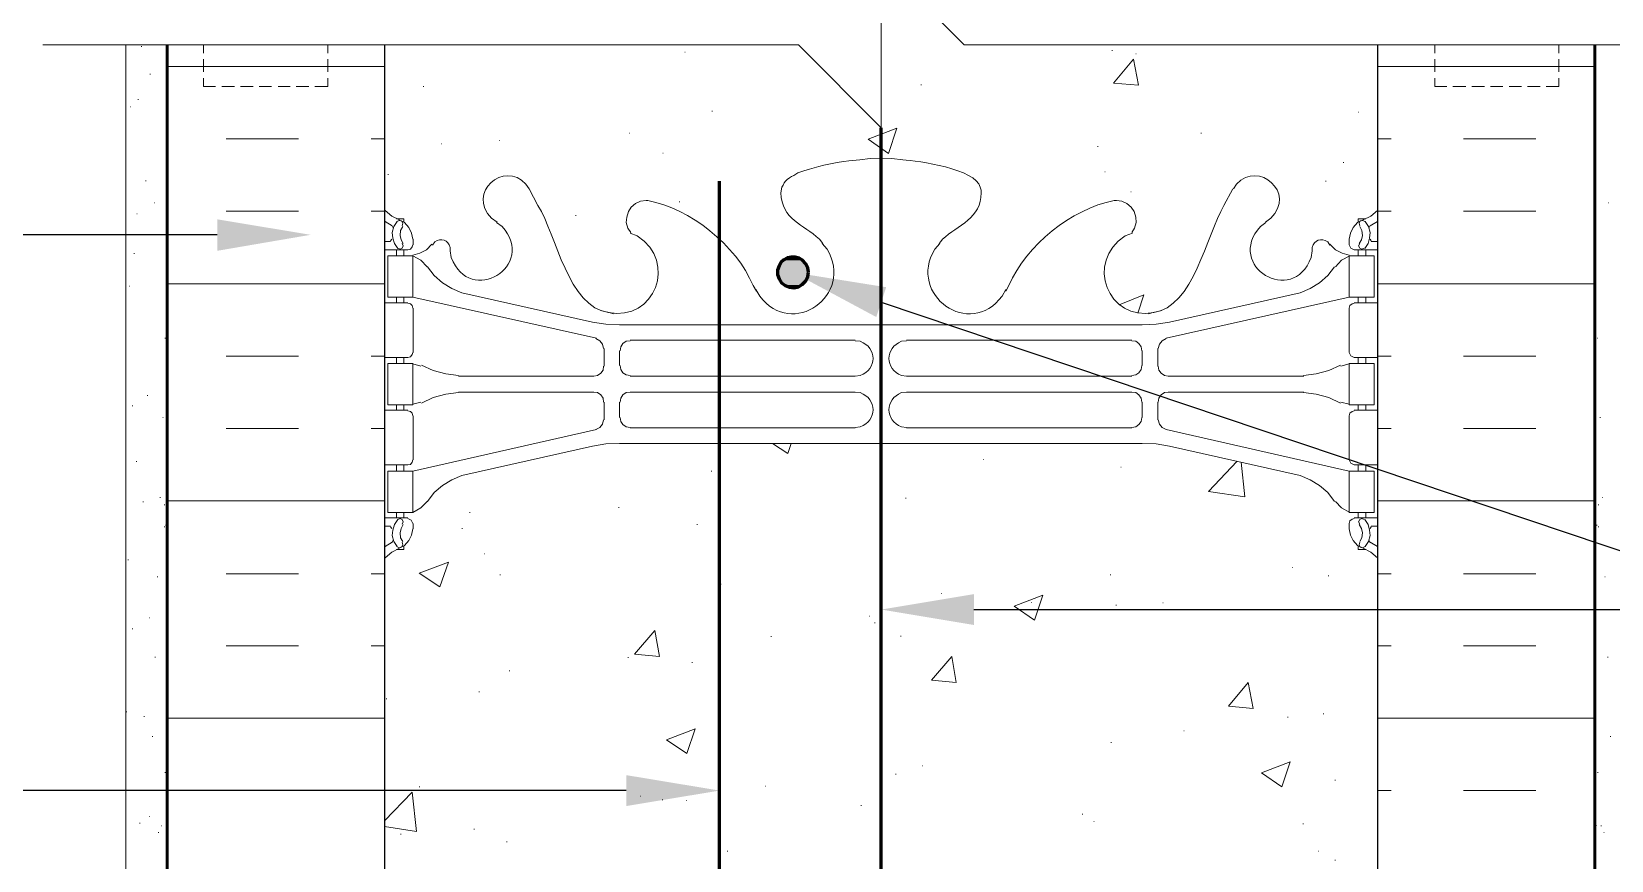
# Model space of a CAD drawing. Header units: millimetres. Extents: x 14 to 201, y 16 to 268.
# Drawn here: x 80 to 140.6, y 202.6 to 234.4 of the extents above; entities that cross this region are included whole.
import ezdxf

# ---------------------------------------------------------------- set-up
doc = ezdxf.new("R2010")
doc.units = ezdxf.units.MM
doc.header["$MEASUREMENT"] = 0
doc.layers.get('0').update_dxf_attribs({"linetype": 'CONTINUOUS'})

msp = doc.modelspace()

# ---------------------------------------------------------------- hatches: boundary and pattern name
at = {"true_color": 0x000007}
for points in [[(87.164, 227.224), (90.742, 226.631), (87.164, 226.018)], [(108.691, 225.404), (109.834, 225.298), (108.67, 225.298)], [(108.733, 225.51), (109.813, 225.404), (108.691, 225.404)], [(108.691, 225.404), (109.813, 225.404), (109.834, 225.298)], [(108.818, 225.594), (109.749, 225.51), (108.733, 225.51)], [(108.733, 225.51), (109.749, 225.51), (109.813, 225.404)], [(108.881, 225.658), (109.686, 225.594), (108.818, 225.594)], [(108.818, 225.594), (109.686, 225.594), (109.749, 225.51)], [(108.987, 225.721), (109.601, 225.658), (108.881, 225.658)], [(108.881, 225.658), (109.601, 225.658), (109.686, 225.594)], [(109.093, 225.764), (109.516, 225.721), (108.987, 225.721)], [(108.987, 225.721), (109.516, 225.721), (109.601, 225.658)], [(109.199, 225.785), (109.41, 225.764), (109.093, 225.764)], [(109.093, 225.764), (109.41, 225.764), (109.516, 225.721)], [(109.199, 225.785), (109.305, 225.785), (109.41, 225.764)], [(108.67, 225.298), (109.834, 225.192), (108.648, 225.192)], [(108.648, 225.192), (109.834, 225.086), (108.67, 225.086)], [(108.648, 225.192), (109.834, 225.192), (109.834, 225.086)], [(108.67, 225.298), (109.834, 225.298), (109.834, 225.192)], [(108.67, 225.086), (109.813, 224.98), (108.691, 224.98)], [(108.67, 225.086), (109.834, 225.086), (109.813, 224.98)], [(108.691, 224.98), (109.749, 224.875), (108.733, 224.875)], [(108.691, 224.98), (109.813, 224.98), (109.749, 224.875)], [(108.733, 224.875), (109.686, 224.79), (108.818, 224.79)], [(108.733, 224.875), (109.749, 224.875), (109.686, 224.79)], [(108.818, 224.79), (109.601, 224.705), (108.881, 224.705)], [(108.818, 224.79), (109.686, 224.79), (109.601, 224.705)], [(112.437, 223.478), (109.241, 225.192), (112.818, 224.621)], [(108.881, 224.705), (109.516, 224.663), (108.987, 224.663)], [(108.881, 224.705), (109.601, 224.705), (109.516, 224.663)], [(108.987, 224.663), (109.41, 224.621), (109.093, 224.621)], [(108.987, 224.663), (109.516, 224.663), (109.41, 224.621)], [(109.093, 224.621), (109.305, 224.599), (109.199, 224.599)], [(109.093, 224.621), (109.41, 224.621), (109.305, 224.599)], [(116.184, 211.667), (112.628, 212.259), (116.184, 212.852)], [(102.849, 205.909), (106.426, 205.317), (102.849, 204.724)]]:
    msp.add_hatch(color=0, dxfattribs=at).paths.add_polyline_path(points)

# ---------------------------------------------------------------- linework, layer by layer
at = {"color": 0, "linetype": 'Continuous', "lineweight": 15, "true_color": 0x000007}
for p, q in [((112.628, 237.088), (115.803, 233.913)), ((112.628, 237.088), (112.628, 230.738)), ((80.476, 233.913), (109.453, 233.913)), ((83.651, 233.913), (83.651, 175.175)), ((86.635, 233.595), (86.635, 233.913)), ((91.398, 233.913), (91.398, 233.595)), ((112.628, 230.738), (109.453, 233.913)), ((115.803, 233.913), (144.759, 233.913)), ((133.858, 233.595), (133.858, 233.913)), ((138.62, 233.913), (138.62, 233.595)), ((86.635, 232.876), (86.635, 233.362)), ((91.398, 233.362), (91.398, 232.876)), ((133.858, 232.876), (133.858, 233.362)), ((138.62, 233.362), (138.62, 232.876)), ((87.82, 232.325), (87.334, 232.325)), ((88.54, 232.325), (88.053, 232.325)), ((89.239, 232.325), (88.773, 232.325)), ((89.958, 232.325), (89.493, 232.325)), ((90.678, 232.325), (90.191, 232.325)), ((135.043, 232.325), (134.556, 232.325)), ((135.763, 232.325), (135.276, 232.325)), ((136.461, 232.325), (135.996, 232.325)), ((137.181, 232.325), (136.715, 232.325)), ((137.901, 232.325), (137.414, 232.325)), ((99.124, 228.388), (98.997, 228.579)), ((126.259, 228.579), (126.132, 228.388)), ((99.124, 228.388), (99.462, 227.753)), ((103.611, 227.944), (103.674, 227.944)), ((121.645, 227.944), (121.56, 227.944)), ((126.111, 228.388), (125.772, 227.753)), ((97.684, 227.266), (97.896, 227.118)), ((127.36, 227.118), (127.571, 227.266)), ((93.599, 227.139), (93.874, 226.97)), ((93.895, 226.907), (93.853, 226.991)), ((98.086, 226.949), (97.875, 227.097)), ((103.272, 226.589), (102.997, 226.695)), ((122.259, 226.695), (121.984, 226.589)), ((127.381, 227.097), (127.169, 226.949)), ((131.381, 226.991), (131.339, 226.907)), ((131.381, 226.97), (131.657, 227.139)), ((93.578, 226.378), (93.811, 226.378)), ((93.578, 226.06), (94.467, 226.06)), ((93.811, 226.399), (93.853, 226.462)), ((94.043, 226.06), (94.043, 225.827)), ((94.319, 226.06), (94.319, 225.827)), ((94.679, 226.462), (94.679, 226.25)), ((95.504, 226.356), (95.419, 226.229)), ((96.097, 225.996), (96.097, 226.145)), ((96.097, 226.018), (96.139, 225.764)), ((110.384, 226.293), (110.257, 226.462)), ((110.554, 226.081), (110.363, 226.293)), ((114.872, 226.293), (114.681, 226.081)), ((129.117, 225.764), (129.159, 226.018)), ((129.159, 226.145), (129.159, 225.996)), ((129.836, 226.229), (129.752, 226.356)), ((130.577, 226.462), (130.577, 226.25)), ((131.678, 226.06), (130.768, 226.06)), ((130.916, 226.06), (130.916, 225.827)), ((131.212, 226.06), (131.212, 225.827)), ((131.381, 226.462), (131.424, 226.399)), ((131.678, 226.378), (131.424, 226.378)), ((94.043, 224.24), (94.043, 224.028)), ((94.319, 224.24), (94.319, 224.028)), ((101.706, 222.673), (94.657, 224.24)), ((101.558, 223.287), (96.541, 224.409)), ((107.717, 224.684), (107.844, 224.473)), ((107.823, 224.536), (107.971, 224.282)), ((117.263, 224.282), (117.412, 224.536)), ((117.517, 224.684), (117.412, 224.473)), ((123.55, 222.673), (130.577, 224.24)), ((123.677, 223.287), (128.693, 224.409)), ((130.916, 224.24), (130.916, 224.028)), ((131.212, 224.24), (131.212, 224.028)), ((93.578, 224.028), (94.467, 224.028)), ((94.679, 223.816), (94.679, 222.123)), ((101.875, 223.732), (102.172, 223.647)), ((102.193, 223.647), (102.362, 223.605)), ((123.063, 223.647), (122.873, 223.605)), ((123.084, 223.647), (123.381, 223.732)), ((130.577, 223.816), (130.577, 222.123)), ((131.678, 224.028), (130.768, 224.028)), ((102.595, 223.181), (109.453, 223.181)), ((112.628, 223.181), (102.595, 223.181)), ((112.628, 223.181), (122.64, 223.181)), ((122.64, 223.181), (115.803, 223.181)), ((102.997, 222.589), (111.633, 222.589)), ((111.823, 222.546), (111.633, 222.567)), ((113.601, 222.567), (113.411, 222.546)), ((122.237, 222.589), (113.601, 222.589)), ((93.578, 221.932), (94.467, 221.932)), ((94.043, 221.932), (94.043, 221.7)), ((94.319, 221.932), (94.319, 221.7)), ((102.002, 221.594), (102.002, 222.271)), ((123.232, 221.594), (123.232, 222.271)), ((131.678, 221.932), (130.768, 221.932)), ((130.916, 221.932), (130.916, 221.7)), ((131.212, 221.932), (131.212, 221.7)), ((94.975, 221.594), (94.657, 221.679)), ((101.6, 221.213), (96.414, 221.213)), ((102.997, 221.213), (111.633, 221.213)), ((111.633, 221.213), (111.823, 221.234)), ((113.411, 221.234), (113.601, 221.213)), ((122.237, 221.213), (113.601, 221.213)), ((123.634, 221.213), (128.841, 221.213)), ((130.577, 221.679), (130.26, 221.594)), ((101.6, 220.599), (96.414, 220.599)), ((102.997, 220.599), (111.633, 220.599)), ((111.823, 220.578), (111.633, 220.599)), ((113.601, 220.599), (113.411, 220.578)), ((122.237, 220.599), (113.601, 220.599)), ((123.634, 220.599), (128.841, 220.599)), ((94.043, 219.901), (94.043, 220.112)), ((94.319, 219.901), (94.319, 220.112)), ((94.657, 220.133), (94.975, 220.218)), ((102.002, 220.218), (102.002, 219.541)), ((102.595, 220.218), (102.595, 219.625)), ((102.595, 220.197), (102.595, 219.646)), ((122.64, 220.218), (122.64, 219.625)), ((122.64, 220.197), (122.64, 219.646)), ((123.232, 220.218), (123.232, 219.541)), ((130.26, 220.218), (130.577, 220.133)), ((130.916, 219.901), (130.916, 220.112)), ((131.212, 219.901), (131.212, 220.112)), ((93.578, 219.901), (94.467, 219.901)), ((94.679, 217.996), (94.679, 219.689)), ((130.577, 217.996), (130.577, 219.689)), ((131.678, 219.901), (130.768, 219.901)), ((101.706, 219.16), (94.657, 217.572)), ((102.997, 219.223), (111.633, 219.223)), ((111.633, 219.244), (111.823, 219.265)), ((113.411, 219.265), (113.601, 219.244)), ((122.237, 219.223), (113.601, 219.223)), ((123.55, 219.16), (130.577, 217.572)), ((101.558, 218.525), (96.541, 217.403)), ((102.595, 218.63), (109.453, 218.63)), ((112.628, 218.63), (102.595, 218.63)), ((112.628, 218.63), (122.64, 218.63)), ((122.64, 218.63), (115.803, 218.63)), ((123.677, 218.525), (128.693, 217.403)), ((93.578, 217.805), (94.467, 217.805)), ((94.043, 217.572), (94.043, 217.805)), ((94.319, 217.572), (94.319, 217.805)), ((131.678, 217.805), (130.768, 217.805)), ((130.916, 217.572), (130.916, 217.805)), ((131.212, 217.572), (131.212, 217.805)), ((93.578, 215.773), (94.467, 215.773)), ((94.043, 215.773), (94.043, 215.985)), ((94.319, 215.773), (94.319, 215.985)), ((131.678, 215.773), (130.768, 215.773)), ((130.916, 215.773), (130.916, 215.985)), ((131.212, 215.773), (131.212, 215.985)), ((93.578, 215.455), (93.811, 215.455)), ((93.853, 215.371), (93.811, 215.434)), ((94.679, 215.35), (94.679, 215.561)), ((130.577, 215.35), (130.577, 215.561)), ((131.424, 215.434), (131.381, 215.371)), ((131.678, 215.455), (131.424, 215.455)), ((93.874, 214.842), (93.599, 214.672)), ((93.853, 214.82), (93.895, 214.905)), ((131.339, 214.905), (131.381, 214.82)), ((131.657, 214.672), (131.381, 214.842))]:
    msp.add_line(p, q, dxfattribs=at)
at = {"color": 0, "linetype": 'Continuous', "lineweight": 53, "true_color": 0x000007}
for p, q in [((85.238, 176.763), (85.238, 233.913)), ((139.996, 176.763), (139.996, 233.913))]:
    msp.add_line(p, q, dxfattribs=at)
at = {"color": 0, "linetype": 'Continuous', "lineweight": 25, "true_color": 0x000007}
for p, q in [((93.578, 233.913), (93.578, 176.763)), ((131.678, 176.763), (131.678, 233.913)), ((87.164, 226.631), (70.781, 226.631)), ((116.184, 212.259), (157.374, 212.259)), ((102.849, 205.317), (67.162, 205.317))]:
    msp.add_line(p, q, dxfattribs=at)
at = {"color": 0, "linetype": 'Continuous', "lineweight": 15, "true_color": 0x656565}
for p, q in [((84.243, 233.849), (84.265, 233.849)), ((105.093, 233.638), (105.114, 233.638)), ((121.476, 233.701), (121.497, 233.701)), ((121.539, 232.452), (122.301, 233.362)), ((122.491, 232.368), (122.301, 233.362)), ((122.386, 233.574), (122.407, 233.574)), ((84.582, 232.791), (84.603, 232.791)), ((85.238, 233.087), (93.578, 233.087)), ((139.996, 233.087), (131.678, 233.087)), ((95.06, 232.325), (95.081, 232.325)), ((114.152, 232.389), (114.173, 232.389)), ((121.539, 232.452), (122.491, 232.368)), ((83.82, 231.542), (83.841, 231.542)), ((84.116, 231.817), (84.138, 231.817)), ((106.13, 231.373), (106.151, 231.373)), ((130.916, 231.33), (130.937, 231.33)), ((87.503, 230.314), (90.276, 230.314)), ((93.07, 230.314), (93.578, 230.314)), ((97.981, 230.251), (98.002, 230.251)), ((102.955, 230.526), (102.976, 230.526)), ((112.12, 230.293), (113.221, 230.717)), ((112.12, 230.293), (112.903, 229.743)), ((112.903, 229.743), (113.221, 230.717)), ((124.883, 230.526), (124.905, 230.526)), ((132.186, 230.314), (131.678, 230.314)), ((137.732, 230.314), (134.959, 230.314)), ((95.758, 230.124), (95.779, 230.124)), ((104.246, 229.764), (104.267, 229.764)), ((120.925, 230.018), (120.946, 230.018)), ((121.2, 229.044), (121.222, 229.044)), ((130.344, 229.404), (130.366, 229.404)), ((84.413, 228.706), (84.434, 228.706)), ((93.705, 228.939), (93.726, 228.939)), ((129.667, 228.685), (129.688, 228.685)), ((84.751, 227.859), (84.773, 227.859)), ((104.881, 227.901), (104.902, 227.901)), ((122.195, 228.282), (122.216, 228.282)), ((140.504, 227.859), (140.525, 227.859)), ((84.074, 227.436), (84.095, 227.436)), ((87.503, 227.542), (90.276, 227.542)), ((93.07, 227.542), (93.578, 227.542)), ((100.902, 227.372), (100.923, 227.372)), ((132.186, 227.542), (131.678, 227.542)), ((137.732, 227.542), (134.959, 227.542)), ((83.968, 225.912), (83.989, 225.912)), ((83.778, 224.663), (83.799, 224.663)), ((85.238, 224.748), (93.578, 224.748)), ((121.751, 223.943), (122.703, 224.324)), ((122.47, 223.626), (122.703, 224.324)), ((139.996, 224.748), (131.678, 224.748)), ((85.154, 222.673), (85.175, 222.673)), ((140.081, 222.673), (140.102, 222.673)), ((87.503, 221.975), (90.276, 221.975)), ((93.07, 221.975), (93.578, 221.975)), ((132.186, 221.975), (131.678, 221.975)), ((137.732, 221.975), (134.959, 221.975)), ((83.905, 220.07), (83.926, 220.07)), ((84.476, 220.472), (84.497, 220.472)), ((85.069, 219.625), (85.09, 219.625)), ((140.187, 219.625), (140.208, 219.625)), ((87.503, 219.202), (90.276, 219.202)), ((93.07, 219.202), (93.578, 219.202)), ((132.186, 219.202), (131.678, 219.202)), ((137.732, 219.202), (134.959, 219.202)), ((108.458, 218.63), (109.051, 218.249)), ((109.051, 218.249), (109.178, 218.63)), ((84.053, 217.932), (84.074, 217.932)), ((106.109, 217.572), (106.13, 217.572)), ((116.544, 218.017), (116.565, 218.017)), ((121.814, 217.72), (121.835, 217.72)), ((125.18, 216.789), (126.28, 217.953)), ((126.577, 216.577), (126.429, 217.911)), ((112.564, 217.487), (112.586, 217.487)), ((84.307, 216.387), (84.328, 216.387)), ((84.963, 216.556), (84.984, 216.556)), ((85.238, 216.429), (93.578, 216.429)), ((113.559, 216.535), (113.58, 216.535)), ((125.18, 216.789), (126.577, 216.577)), ((139.996, 216.429), (131.678, 216.429)), ((140.271, 216.556), (140.293, 216.556)), ((85.132, 216.281), (85.154, 216.281)), ((96.838, 215.985), (96.859, 215.985)), ((102.553, 216.175), (102.574, 216.175)), ((140.123, 216.281), (140.144, 216.281)), ((85.132, 215.434), (85.154, 215.434)), ((85.175, 215.498), (85.196, 215.498)), ((96.541, 215.371), (96.562, 215.371)), ((105.558, 215.519), (105.579, 215.519)), ((140.06, 215.498), (140.081, 215.498)), ((140.123, 215.434), (140.144, 215.434)), ((83.735, 214.164), (83.757, 214.164)), ((94.911, 213.656), (96.033, 214.08)), ((95.694, 213.127), (96.033, 214.08)), ((97.409, 214.397), (97.43, 214.397)), ((84.857, 213.508), (84.878, 213.508)), ((87.503, 213.635), (90.276, 213.635)), ((93.07, 213.635), (93.578, 213.635)), ((94.911, 213.656), (95.694, 213.127)), ((98.002, 213.593), (98.023, 213.593)), ((121.412, 213.593), (121.433, 213.593)), ((128.397, 213.868), (128.418, 213.868)), ((129.773, 213.55), (129.794, 213.55)), ((132.186, 213.635), (131.678, 213.635)), ((137.732, 213.635), (134.959, 213.635)), ((140.377, 213.508), (140.398, 213.508)), ((106.468, 213.233), (106.49, 213.233)), ((114.935, 212.873), (114.956, 212.873)), ((117.729, 212.386), (118.83, 212.81)), ((118.512, 211.857), (118.83, 212.81)), ((83.651, 212.344), (83.672, 212.344)), ((117.729, 212.386), (118.512, 211.857)), ((118.385, 212.534), (118.406, 212.534)), ((121.624, 212.429), (121.645, 212.429)), ((123.423, 212.513), (123.444, 212.513)), ((83.905, 211.519), (83.926, 211.519)), ((84.561, 211.942), (84.582, 211.942)), ((112.162, 212.005), (112.183, 212.005)), ((112.374, 211.751), (112.395, 211.751)), ((87.503, 210.862), (90.276, 210.862)), ((93.07, 210.862), (93.578, 210.862)), ((103.166, 210.545), (103.949, 211.455)), ((104.119, 210.46), (103.949, 211.455)), ((108.395, 211.222), (108.416, 211.222)), ((113.369, 211.243), (113.39, 211.243)), ((132.186, 210.862), (131.678, 210.862)), ((137.732, 210.862), (134.959, 210.862)), ((84.773, 210.439), (84.794, 210.439)), ((102.912, 210.418), (102.934, 210.418)), ((103.166, 210.545), (104.119, 210.46)), ((114.554, 209.55), (115.337, 210.46)), ((115.506, 209.465), (115.337, 210.46)), ((140.483, 210.439), (140.504, 210.439)), ((98.362, 209.91), (98.383, 209.91)), ((105.368, 210.227), (105.389, 210.227)), ((97.197, 209.105), (97.219, 209.105)), ((114.554, 209.55), (115.506, 209.465)), ((125.942, 208.555), (126.704, 209.465)), ((126.894, 208.471), (126.704, 209.465)), ((93.641, 208.83), (93.663, 208.83)), ((125.942, 208.555), (126.894, 208.471)), ((83.672, 208.343), (83.693, 208.343)), ((84.349, 208.153), (84.37, 208.153)), ((85.238, 208.089), (93.578, 208.089)), ((128.207, 208.132), (128.228, 208.132)), ((129.582, 208.259), (129.604, 208.259)), ((139.996, 208.089), (131.678, 208.089)), ((84.667, 207.391), (84.688, 207.391)), ((104.394, 207.264), (105.495, 207.687)), ((104.394, 207.264), (105.177, 206.735)), ((105.177, 206.735), (105.495, 207.687)), ((124.227, 207.603), (124.248, 207.603)), ((140.589, 207.391), (140.61, 207.391)), ((121.433, 207.158), (121.454, 207.158)), ((85.154, 206.015), (85.175, 206.015)), ((114.194, 206.269), (114.215, 206.269)), ((127.212, 205.994), (128.312, 206.417)), ((127.995, 205.465), (128.312, 206.417)), ((140.102, 206.015), (140.123, 206.015)), ((94.911, 205.465), (94.933, 205.465)), ((108.183, 205.486), (108.204, 205.486)), ((113.178, 205.952), (113.199, 205.952)), ((127.212, 205.994), (127.995, 205.465)), ((130.027, 205.719), (130.048, 205.719)), ((87.503, 205.317), (90.276, 205.317)), ((93.07, 205.317), (93.578, 205.317)), ((93.578, 204.153), (94.636, 205.253)), ((94.806, 203.75), (94.636, 205.253)), ((103.378, 205.105), (103.399, 205.105)), ((104.225, 204.957), (104.246, 204.957)), ((105.156, 204.936), (105.177, 204.936)), ((132.186, 205.317), (131.678, 205.317)), ((137.732, 205.317), (134.959, 205.317)), ((84.561, 204.322), (84.582, 204.322)), ((111.845, 204.745), (111.866, 204.745)), ((120.333, 204.406), (120.354, 204.406)), ((84.18, 204.068), (84.201, 204.068)), ((84.9, 203.708), (84.921, 203.708)), ((85.005, 203.962), (85.027, 203.962)), ((85.196, 203.983), (85.217, 203.983)), ((93.578, 203.941), (94.806, 203.75)), ((94.192, 203.644), (94.213, 203.644)), ((97.007, 203.835), (97.028, 203.835)), ((120.777, 204.131), (120.798, 204.131)), ((128.799, 204.047), (128.82, 204.047)), ((140.039, 203.983), (140.06, 203.983)), ((140.229, 203.962), (140.25, 203.962)), ((140.335, 203.708), (140.356, 203.708)), ((98.256, 203.348), (98.277, 203.348)), ((106.722, 202.988), (106.744, 202.988)), ((129.392, 202.988), (129.413, 202.988)), ((130.027, 202.65), (130.048, 202.65))]:
    msp.add_line(p, q, dxfattribs=at)
at = {"color": 0, "linetype": 'Continuous', "lineweight": 60, "true_color": 0x000007}
for p, q in [((112.628, 175.239), (112.628, 230.738)), ((106.426, 92.054), (106.426, 228.685))]:
    msp.add_line(p, q, dxfattribs=at)
at = {"color": 0, "linetype": 'Continuous', "lineweight": 15, "true_color": 0x000007}
for points in [[(87.101, 232.325), (86.635, 232.325), (86.635, 232.643)], [(91.398, 232.643), (91.398, 232.325), (90.911, 232.325)], [(134.324, 232.325), (133.858, 232.325), (133.858, 232.643)], [(138.62, 232.643), (138.62, 232.325), (138.134, 232.325)], [(109.432, 229.002), (109.665, 229.087), (109.876, 229.15)], [(111.379, 229.468), (111.802, 229.51), (112.205, 229.553), (112.628, 229.574)], [(113.453, 229.51), (113.03, 229.553), (112.628, 229.574)], [(108.776, 228.24), (108.818, 228.452), (108.86, 228.537)], [(116.459, 228.24), (116.459, 228.346), (116.417, 228.452)], [(103.611, 227.944), (103.399, 227.923), (103.209, 227.838), (103.039, 227.69), (102.934, 227.52), (102.87, 227.309), (102.849, 227.097), (102.912, 226.885), (103.018, 226.716)], [(122.237, 226.716), (122.343, 226.885), (122.407, 227.097), (122.386, 227.309), (122.322, 227.52), (122.216, 227.69), (122.047, 227.838), (121.857, 227.923), (121.645, 227.944)], [(93.599, 227.563), (93.853, 227.351), (94.149, 227.203)], [(94.043, 227.245), (94.319, 227.245), (94.319, 227.118)], [(131.212, 227.245), (130.916, 227.245), (130.916, 227.118)], [(131.106, 227.203), (131.403, 227.351), (131.657, 227.563)], [(94.065, 227.139), (93.938, 226.949), (93.874, 226.716), (93.895, 226.504), (93.959, 226.293), (94.086, 226.102)], [(94.255, 226.97), (94.276, 227.076), (94.234, 227.161), (94.149, 227.182), (94.043, 227.139)], [(94.657, 226.462), (94.615, 226.695), (94.509, 226.907), (94.34, 227.097), (94.128, 227.203)], [(94.276, 226.949), (94.192, 226.801), (94.171, 226.61), (94.213, 226.441), (94.298, 226.293)], [(131.106, 227.203), (130.895, 227.097), (130.725, 226.907), (130.62, 226.695), (130.577, 226.462)], [(131.191, 227.139), (131.085, 227.182), (131.001, 227.161), (130.958, 227.076), (130.979, 226.97)], [(130.958, 226.293), (131.043, 226.441), (131.085, 226.61), (131.064, 226.801), (130.979, 226.949)], [(131.17, 226.102), (131.297, 226.293), (131.36, 226.504), (131.381, 226.716), (131.318, 226.949), (131.191, 227.139)], [(94.086, 226.123), (94.171, 226.081), (94.255, 226.123), (94.298, 226.208), (94.255, 226.293)], [(94.467, 226.06), (94.573, 226.081), (94.636, 226.166), (94.657, 226.25)], [(94.657, 225.848), (94.933, 225.933), (95.187, 226.06), (95.398, 226.272)], [(114.85, 226.293), (114.914, 226.378), (114.977, 226.462)], [(129.836, 226.272), (130.048, 226.06), (130.302, 225.933), (130.577, 225.848)], [(130.577, 226.25), (130.641, 226.124), (130.768, 226.06)], [(130.979, 226.293), (130.937, 226.208), (130.979, 226.123), (131.064, 226.081), (131.149, 226.123)], [(95.208, 225.404), (94.975, 225.658), (94.657, 225.827)], [(95.229, 225.404), (95.483, 225.065), (95.8, 224.79), (96.16, 224.578), (96.541, 224.409)], [(128.693, 224.409), (129.074, 224.578), (129.434, 224.79), (129.752, 225.065), (130.006, 225.404)], [(130.598, 225.827), (130.281, 225.658), (130.048, 225.404)], [(94.657, 223.816), (94.636, 223.922), (94.573, 223.986), (94.467, 224.007)], [(130.768, 224.007), (130.683, 223.986), (130.598, 223.922), (130.577, 223.816)], [(101.558, 223.287), (102.066, 223.203), (102.595, 223.181)], [(122.64, 223.181), (123.169, 223.203), (123.677, 223.287)], [(101.981, 222.271), (101.939, 222.44), (101.833, 222.567), (101.685, 222.652)], [(102.997, 222.567), (102.849, 222.546), (102.722, 222.462), (102.637, 222.335), (102.616, 222.187)], [(122.618, 222.187), (122.597, 222.335), (122.513, 222.462), (122.386, 222.546), (122.237, 222.567)], [(123.55, 222.652), (123.402, 222.567), (123.296, 222.44), (123.253, 222.271)], [(94.467, 221.932), (94.573, 221.954), (94.636, 222.038), (94.657, 222.123)], [(102.595, 222.165), (102.595, 221.615), (102.595, 222.187)], [(122.64, 222.165), (122.64, 221.615), (122.64, 222.187)], [(130.577, 222.123), (130.641, 221.996), (130.768, 221.932)], [(94.657, 220.916), (94.657, 221.7), (93.705, 221.7), (93.705, 220.916)], [(94.996, 221.636), (95.441, 221.425), (95.927, 221.298), (96.414, 221.234)], [(101.6, 221.213), (101.748, 221.234), (101.875, 221.319), (101.96, 221.446), (101.981, 221.594)], [(102.616, 221.615), (102.637, 221.467), (102.722, 221.34), (102.849, 221.255), (102.997, 221.234)], [(122.237, 221.234), (122.386, 221.255), (122.513, 221.34), (122.597, 221.467), (122.618, 221.615)], [(123.253, 221.594), (123.275, 221.446), (123.359, 221.319), (123.486, 221.234), (123.634, 221.213)], [(128.82, 221.234), (129.307, 221.298), (129.794, 221.425), (130.238, 221.636)], [(130.577, 220.916), (130.577, 221.7), (131.53, 221.7), (131.53, 220.916)], [(94.657, 220.916), (94.657, 220.112), (93.705, 220.112), (93.705, 220.916)], [(96.414, 220.578), (95.927, 220.514), (95.441, 220.387), (94.996, 220.176)], [(101.981, 220.218), (101.96, 220.366), (101.875, 220.493), (101.748, 220.578), (101.6, 220.599)], [(102.997, 220.599), (102.849, 220.578), (102.722, 220.493), (102.637, 220.366), (102.616, 220.218)], [(122.618, 220.218), (122.597, 220.366), (122.513, 220.493), (122.386, 220.578), (122.237, 220.599)], [(123.634, 220.599), (123.486, 220.578), (123.359, 220.493), (123.275, 220.366), (123.253, 220.218)], [(130.238, 220.176), (129.794, 220.387), (129.307, 220.514), (128.82, 220.578)], [(130.577, 220.916), (130.577, 220.112), (131.53, 220.112), (131.53, 220.916)], [(94.657, 219.689), (94.636, 219.795), (94.573, 219.858), (94.467, 219.879)], [(101.685, 219.16), (101.833, 219.244), (101.939, 219.371), (101.981, 219.541)], [(102.616, 219.625), (102.637, 219.477), (102.722, 219.35), (102.849, 219.265), (102.997, 219.244)], [(122.237, 219.244), (122.386, 219.265), (122.513, 219.35), (122.597, 219.477), (122.618, 219.625)], [(123.253, 219.541), (123.296, 219.371), (123.402, 219.244), (123.55, 219.16)], [(130.768, 219.879), (130.683, 219.858), (130.598, 219.795), (130.577, 219.689)], [(102.595, 218.63), (102.066, 218.609), (101.558, 218.525)], [(123.677, 218.525), (123.169, 218.609), (122.64, 218.63)], [(94.467, 217.805), (94.573, 217.826), (94.636, 217.911), (94.657, 217.996)], [(130.577, 217.996), (130.641, 217.869), (130.768, 217.805)], [(96.541, 217.403), (96.16, 217.233), (95.8, 217.022), (95.483, 216.747), (95.229, 216.408)], [(130.006, 216.408), (129.752, 216.747), (129.434, 217.022), (129.074, 217.233), (128.693, 217.403)], [(94.657, 215.985), (94.975, 216.154), (95.208, 216.408)], [(130.048, 216.408), (130.281, 216.154), (130.598, 215.985)], [(94.086, 215.71), (93.959, 215.519), (93.895, 215.307), (93.874, 215.096), (93.938, 214.863), (94.065, 214.672)], [(94.255, 215.54), (94.298, 215.625), (94.255, 215.71), (94.171, 215.752), (94.086, 215.71)], [(94.657, 215.561), (94.594, 215.688), (94.467, 215.752)], [(130.768, 215.752), (130.683, 215.731), (130.598, 215.667), (130.577, 215.561)], [(131.149, 215.71), (131.064, 215.752), (130.979, 215.71), (130.937, 215.625), (130.979, 215.54)], [(131.191, 214.672), (131.318, 214.863), (131.381, 215.096), (131.36, 215.307), (131.297, 215.519), (131.17, 215.71)], [(94.128, 214.609), (94.34, 214.715), (94.509, 214.905), (94.615, 215.117), (94.657, 215.35)], [(94.298, 215.519), (94.213, 215.371), (94.171, 215.202), (94.192, 215.011), (94.276, 214.863)], [(130.577, 215.35), (130.62, 215.117), (130.725, 214.905), (130.895, 214.715), (131.106, 214.609)], [(130.979, 214.863), (131.064, 215.011), (131.085, 215.202), (131.043, 215.371), (130.958, 215.519)], [(94.149, 214.609), (93.853, 214.461), (93.599, 214.249)], [(94.043, 214.566), (94.319, 214.566), (94.319, 214.693)], [(94.043, 214.672), (94.149, 214.63), (94.234, 214.651), (94.276, 214.736), (94.255, 214.842)], [(131.212, 214.566), (130.916, 214.566), (130.916, 214.693)], [(130.979, 214.842), (130.958, 214.736), (131.001, 214.651), (131.085, 214.63), (131.191, 214.672)], [(131.657, 214.249), (131.403, 214.461), (131.106, 214.609)]]:
    msp.add_lwpolyline(points, dxfattribs=at)
for points in [[(93.705, 224.24), (94.657, 224.24), (94.657, 225.827), (93.705, 225.827)], [(131.53, 224.24), (130.577, 224.24), (130.577, 225.827), (131.53, 225.827)], [(93.705, 217.572), (94.657, 217.572), (94.657, 215.985), (93.705, 215.985)], [(131.53, 217.572), (130.577, 217.572), (130.577, 215.985), (131.53, 215.985)]]:
    msp.add_lwpolyline(points, close=True, dxfattribs=at)
at = {"color": 0, "linetype": 'Continuous', "lineweight": 60, "true_color": 0x000007}
for points in [[(108.712, 225.446), (108.648, 225.277), (108.648, 225.108), (108.712, 224.938), (108.797, 224.79), (108.945, 224.684), (109.114, 224.621), (109.283, 224.6), (109.453, 224.642), (109.601, 224.727), (109.728, 224.854), (109.813, 225.023), (109.834, 225.192)], [(109.834, 225.192), (109.813, 225.362), (109.728, 225.531)]]:
    msp.add_lwpolyline(points, dxfattribs=at)
at = {"color": 0, "linetype": 'Continuous', "lineweight": 25, "true_color": 0x000007}
msp.add_lwpolyline([(112.628, 224.049), (147.68, 212.259), (157.374, 212.259)], dxfattribs=at)
at = {"color": 0, "linetype": 'Continuous', "lineweight": 15, "true_color": 0x000007}
for points in [[(98.997, 228.579), (98.165, 229.498), (96.701, 228.235), (97.684, 227.266)], [(109.876, 229.15), (110.336, 229.288), (110.903, 229.415), (111.379, 229.468)], [(116.417, 228.452), (116.267, 229.164), (114.035, 229.467), (113.453, 229.51)], [(127.571, 227.266), (128.555, 228.235), (127.091, 229.498), (126.259, 228.579)], [(108.86, 228.537), (108.936, 228.767), (109.244, 228.884), (109.432, 229.002)], [(103.674, 227.944), (105.303, 227.64), (107.054, 226.244), (107.717, 224.684)], [(110.257, 226.462), (109.635, 227.044), (108.818, 227.203), (108.776, 228.24)], [(114.977, 226.462), (115.553, 226.993), (116.489, 227.273), (116.459, 228.24)], [(121.56, 227.944), (119.906, 227.617), (118.217, 226.251), (117.517, 224.684)], [(99.462, 227.753), (100.18, 226.609), (100.601, 223.857), (102.193, 223.647)], [(125.772, 227.753), (125.105, 226.618), (124.603, 223.855), (123.063, 223.647)], [(96.139, 225.764), (96.851, 223.858), (99.449, 225.438), (98.086, 226.949)], [(127.169, 226.949), (125.806, 225.438), (128.404, 223.858), (129.117, 225.764)], [(96.097, 226.145), (96.019, 226.45), (95.754, 226.52), (95.504, 226.356)], [(102.172, 223.647), (103.925, 223.3), (104.84, 225.594), (103.272, 226.589)], [(107.971, 224.282), (109.207, 222.611), (111.614, 224.321), (110.554, 226.081)], [(114.681, 226.081), (113.62, 224.321), (116.028, 222.611), (117.263, 224.282)], [(121.984, 226.589), (120.416, 225.594), (121.331, 223.3), (123.084, 223.647)], [(129.752, 226.356), (129.502, 226.52), (129.237, 226.45), (129.159, 226.145)], [(111.823, 221.234), (112.478, 221.482), (112.478, 222.298), (111.823, 222.546)], [(113.411, 222.546), (112.757, 222.298), (112.757, 221.482), (113.411, 221.234)], [(111.823, 219.265), (112.478, 219.514), (112.478, 220.329), (111.823, 220.578)], [(113.411, 220.578), (112.757, 220.329), (112.757, 219.514), (113.411, 219.265)]]:
    msp.add_open_spline(points, degree=3, dxfattribs=at)
at = {"color": 0, "linetype": 'Continuous', "lineweight": 60, "true_color": 0x000007}
msp.add_open_spline([(109.728, 225.531), (109.457, 225.915), (108.865, 225.83), (108.712, 225.446)], degree=3, dxfattribs=at)

doc.saveas('drawing.dxf')
